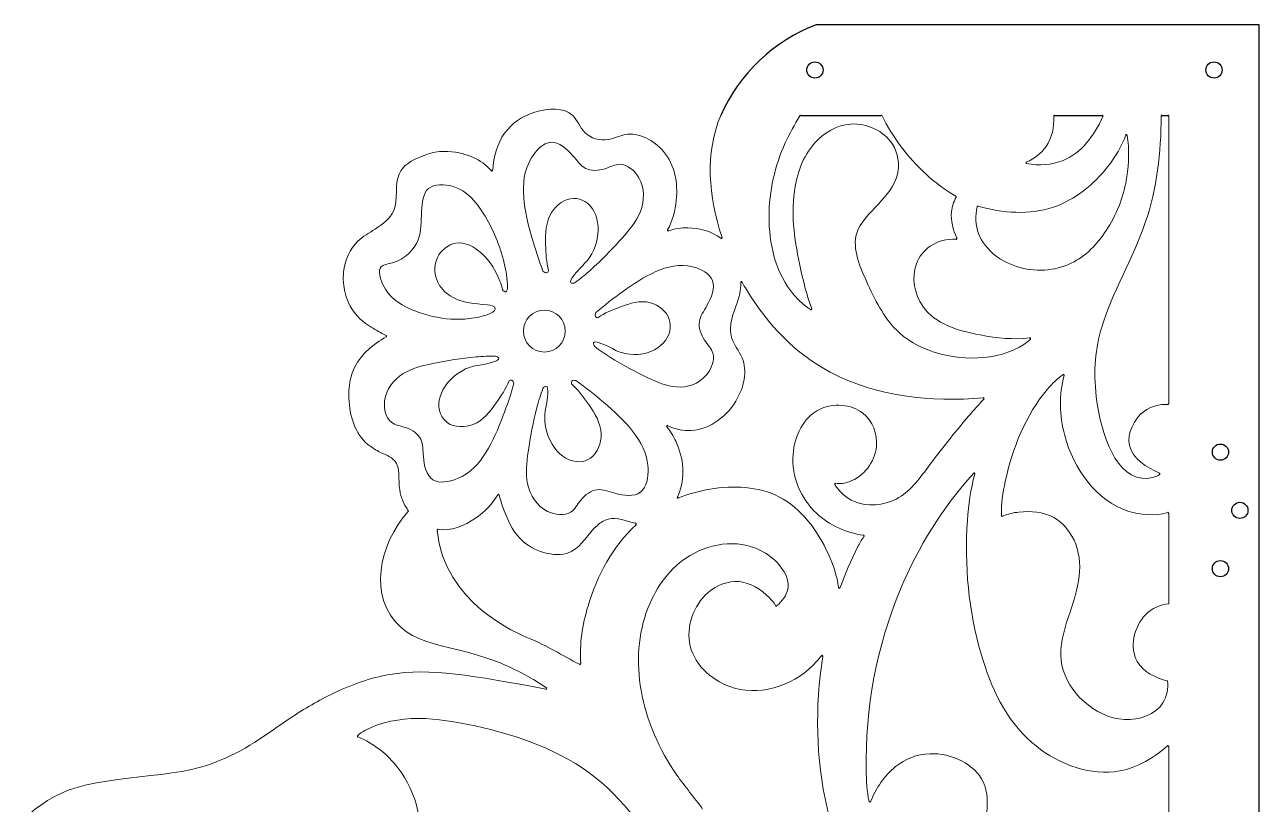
# Model space of a CAD drawing. Header units: millimetres. Extents: x -1155 to 475, y -31 to 1475.
# Drawn here: x -1061 to -679.7, y 1203.5 to 1444.2 of the extents above; entities that cross this region are included whole.
import ezdxf

# ---------------------------------------------------------------- set-up
doc = ezdxf.new("R2010")
doc.units = ezdxf.units.MM
doc.layers.add('Layer3', color=4, linetype='Continuous')

msp = doc.modelspace()

# ---------------------------------------------------------------- linework, layer by layer
for p, q in [((-679.72, 1444.23), (-816.56, 1444.23)), ((-679.72, -30.77), (-679.72, 1444.23)), ((-821.41, 1416.23), (-796.48, 1416.23)), ((-742.94, 1416.23), (-728.24, 1416.23)), ((-709.82, 1416.23), (-707.95, 1416.23))]:
    msp.add_line(p, q)
for centre, radius, start, end in [((-797.24, 1394.32), 53.52, 111.1583, 155.8318), ((-821.41, 1415.98), 0.25, 90, 149.9442), ((-796.48, 1415.98), 0.25, 26.6579, 90), ((-742.94, 1415.98), 0.25, 90, 182.6711), ((-728.24, 1415.98), 0.25, 334.8477, 90), ((-709.82, 1415.98), 0.25, 90, 180.3622), ((-707.95, 1415.98), 0.25, 0, 90), ((-720.76, 1410.01), 0.25, 8.4127, 160.3179), ((-751.53, 1401.59), 0.25, 111.8475, 258.3884), ((-916.75, 1399.38), 0.25, 222.0863, 356.9037), ((-773.58, 1391.04), 0.25, 329.4044, 59.701), ((-766.58, 1387.92), 0.25, 73.953, 165.7784), ((-862.25, 1380.77), 0.25, 151.0876, 290.5577), ((-845.88, 1378.46), 0.25, 232.2054, 18.779), ((-773.35, 1378.25), 0.25, 267.3184, 24.7549), ((-839.65, 1364.55), 0.25, 29.3302, 181.166), ((-818.2, 1356.51), 0.25, 238.9615, 20.8038), ((-949.51, 1348.03), 0.25, 298.9648, 65.4581), ((-750.6, 1347.26), 0.25, 312.7289, 96.7528), ((-740.25, 1335.91), 0.25, 345.1192, 124.0638), ((-764.99, 1328.74), 0.25, 316.6233, 95.1601), ((-707.95, 1327.22), 0.25, 268.4041, 0), ((-862.53, 1320.16), 0.25, 63.1753, 220.9845), ((-767.84, 1305.5), 0.25, 344.411, 137.961), ((-710.65, 1305.52), 0.25, 303.8329, 66.682), ((-810.62, 1302.35), 0.25, 81.55, 212.7068), ((-914.72, 1298.88), 0.25, 12.4555, 148.875), ((-859.23, 1298.3), 0.25, 154.2566, 291.9305), ((-942.77, 1294.04), 0.25, 317.6095, 35.5604), ((-759.13, 1292.68), 0.25, 181.6738, 293.936), ((-707.95, 1293.29), 0.25, 360, 103.8603), ((-872.4, 1290), 0.25, 312.8841, 78.7667), ((-933.41, 1288.05), 0.25, 82.5454, 185.605), ((-802.04, 1286.29), 0.25, 323.1298, 81.2128), ((-809.41, 1270.48), 0.25, 188.219, 340.3946), ((-828.89, 1265), 0.25, 209.4551, 308.1472), ((-889.56, 1246.93), 0.25, 242.4742, 3.8293), ((-814.78, 1249.18), 0.25, 351.0165, 143.1303), ((-900.06, 1239.26), 0.25, 259.3888, 55.9758), ((-958.03, 1224.48), 0.25, 136.8767, 248.0836), ((-707.95, 1221.28), 0.25, 360, 131.6313), ((-799.99, 1204.4), 0.25, 192.3585, 338.3254)]:
    msp.add_arc(centre, radius, start, end)
at = {"lineweight": 9}
for points in [[(-891.74, 1416.14), (-894.38, 1418.76), (-899.36, 1418.51), (-903.48, 1417.22)], [(-903.48, 1417.22), (-907.47, 1415.98), (-910.65, 1413.77), (-912.83, 1410.7)], [(-888.05, 1410.92), (-889.57, 1412.45), (-890.31, 1414.71), (-891.74, 1416.14)], [(-846.07, 1416.23), (-850.89, 1404.68), (-849.94, 1391.17), (-845.64, 1378.54)], [(-826.12, 1407.72), (-824.8, 1410.6), (-823.23, 1413.34), (-821.63, 1416.11)], [(-796.25, 1416.09), (-794.57, 1412.74), (-792.57, 1409.55), (-790.31, 1406.54)], [(-745.56, 1406.63), (-743.74, 1409.28), (-743.03, 1412.6), (-743.19, 1415.97)], [(-728.01, 1415.88), (-730.84, 1409.85), (-734.63, 1404.63), (-740.27, 1402.32)], [(-714.94, 1383.11), (-711.3, 1393.68), (-710, 1404.83), (-710.07, 1415.98)], [(-707.7, 1415.98), (-707.7, 1385.54), (-707.7, 1331.42), (-707.7, 1327.22)], [(-880.87, 1408.74), (-883.39, 1408.35), (-886.26, 1409.12), (-888.05, 1410.92)], [(-863.7, 1405.05), (-866.65, 1408.55), (-871.46, 1411.06), (-875.65, 1410.27)], [(-805.92, 1413.54), (-810.25, 1413.25), (-814.23, 1410.85), (-817.09, 1407.64)], [(-793.03, 1407.33), (-795.64, 1411.49), (-801.01, 1413.87), (-805.92, 1413.54)], [(-912.83, 1410.7), (-915.11, 1407.49), (-916.29, 1403.35), (-916.5, 1399.37)], [(-904.6, 1402.97), (-903.13, 1405.42), (-900.87, 1407.76), (-898.5, 1407.91)], [(-898.5, 1407.91), (-896.11, 1408.07), (-893.62, 1405.98), (-891.71, 1403.77)], [(-875.65, 1410.27), (-877.4, 1409.93), (-879.05, 1409.03), (-880.87, 1408.74)], [(-831.15, 1384.87), (-831.15, 1392.86), (-829.33, 1400.74), (-826.12, 1407.72)], [(-817.09, 1407.64), (-820.75, 1403.55), (-822.57, 1398.14), (-823.3, 1392.74)], [(-791.48, 1398.02), (-790.77, 1401.05), (-791.3, 1404.58), (-793.03, 1407.33)], [(-726.47, 1400.48), (-724.16, 1403.43), (-722.23, 1406.63), (-720.99, 1410.09)], [(-720.51, 1410.04), (-719.89, 1405.84), (-719.94, 1401.5), (-720.61, 1397.28)], [(-945.41, 1398.12), (-944.29, 1400.72), (-941.5, 1402.48), (-938.34, 1403.55)], [(-922.53, 1403.26), (-923.32, 1403.62), (-931.03, 1407.05), (-938.34, 1403.55)], [(-916.94, 1399.21), (-918.48, 1400.92), (-920.45, 1402.31), (-922.53, 1403.26)], [(-891.71, 1403.77), (-890.39, 1402.24), (-889.35, 1400.64), (-887.8, 1399.86)], [(-859.78, 1390.05), (-859.28, 1395.33), (-860.18, 1400.89), (-863.7, 1405.05)], [(-790.31, 1406.54), (-785.71, 1400.43), (-780, 1395.08), (-773.45, 1391.26)], [(-751.62, 1401.83), (-749.22, 1402.79), (-747.03, 1404.49), (-745.56, 1406.63)], [(-906.9, 1390.88), (-907.23, 1394.97), (-906.9, 1399.11), (-904.6, 1402.97)], [(-887.8, 1399.86), (-886.13, 1399.01), (-883.85, 1399.11), (-881.82, 1399.74)], [(-881.82, 1399.74), (-880.15, 1400.27), (-878.63, 1401.15), (-877.1, 1401.13)], [(-877.1, 1401.13), (-874.89, 1401.09), (-872.64, 1399.19), (-871.35, 1396.98)], [(-740.27, 1402.32), (-743.72, 1400.91), (-747.85, 1400.58), (-751.58, 1401.35)], [(-743.33, 1387.88), (-736.66, 1390.1), (-730.87, 1394.85), (-726.47, 1400.48)], [(-947.06, 1386.83), (-945.62, 1390.24), (-946.83, 1394.85), (-945.41, 1398.12)], [(-871.35, 1396.98), (-869.43, 1393.72), (-869.61, 1389.81), (-870.89, 1386.51)], [(-797.38, 1388.85), (-794.73, 1391.65), (-792.29, 1394.51), (-791.48, 1398.02)], [(-720.61, 1397.28), (-721.5, 1391.71), (-723.46, 1386.34), (-726.47, 1381.49)], [(-938.45, 1386.63), (-938.32, 1389.29), (-938, 1392.15), (-936.34, 1393.6)], [(-936.34, 1393.6), (-934.6, 1395.12), (-931.37, 1395.07), (-928.72, 1394.26)], [(-928.72, 1394.26), (-924.4, 1392.93), (-921.64, 1389.56), (-919.39, 1385.98)], [(-823.3, 1392.74), (-824.4, 1384.76), (-823.13, 1376.79), (-821.44, 1368.98)], [(-904.37, 1378.46), (-905.53, 1382.54), (-906.56, 1386.68), (-906.9, 1390.88)], [(-891.48, 1390.6), (-894.21, 1390.55), (-896.84, 1388.58), (-898.32, 1386.21)], [(-888.04, 1389.66), (-889.06, 1390.27), (-890.28, 1390.62), (-891.48, 1390.6)], [(-883.96, 1381.94), (-884.17, 1385.08), (-885.53, 1388.16), (-888.04, 1389.66)], [(-862.47, 1380.89), (-860.93, 1383.66), (-860.09, 1386.8), (-859.78, 1390.05)], [(-804.05, 1379.85), (-803.02, 1383.15), (-800.1, 1385.97), (-797.38, 1388.85)], [(-773.36, 1390.91), (-774.15, 1389.58), (-774.64, 1388.04), (-774.79, 1386.48)], [(-766.51, 1388.16), (-759.08, 1386.02), (-750.67, 1385.42), (-743.33, 1387.88)], [(-952.81, 1381.08), (-950.43, 1382.58), (-948.08, 1384.4), (-947.06, 1386.83)], [(-939.5, 1377.83), (-938.48, 1380.49), (-938.6, 1383.4), (-938.45, 1386.63)], [(-919.39, 1385.98), (-916.37, 1381.19), (-914.25, 1376.02), (-912.94, 1370.6)], [(-898.32, 1386.21), (-900.14, 1383.29), (-900.21, 1379.77), (-900.14, 1376.36)], [(-870.89, 1386.51), (-872.1, 1383.39), (-874.3, 1380.83), (-876.53, 1378.34)], [(-824.55, 1362.15), (-829.28, 1368.57), (-831.15, 1376.78), (-831.15, 1384.87)], [(-774.79, 1386.48), (-775.07, 1383.71), (-774.29, 1380.88), (-773.13, 1378.36)], [(-766.4, 1379.71), (-767.37, 1382.32), (-767.5, 1385.3), (-766.83, 1387.98)], [(-958.14, 1377.38), (-956.6, 1378.88), (-954.7, 1379.88), (-952.81, 1381.08)], [(-887.35, 1371.34), (-885.29, 1373.86), (-883.69, 1377.95), (-883.96, 1381.94)], [(-856.22, 1381.5), (-858.27, 1381.52), (-860.29, 1381.23), (-862.16, 1380.53)], [(-846.03, 1378.26), (-848.83, 1380.43), (-852.58, 1381.46), (-856.22, 1381.5)], [(-726.47, 1381.49), (-729.12, 1377.22), (-732.59, 1373.35), (-736.94, 1371.01)], [(-728.37, 1350.82), (-725.19, 1361.49), (-718.77, 1371.98), (-714.94, 1383.11)], [(-962.61, 1367.76), (-962.09, 1371.48), (-960.55, 1375.04), (-958.14, 1377.38)], [(-947.39, 1370.73), (-943.56, 1371.8), (-940.72, 1374.64), (-939.5, 1377.83)], [(-927.88, 1376.75), (-930.24, 1376.37), (-932.49, 1374.57), (-933.58, 1372.29)], [(-919.88, 1373.61), (-922.12, 1375.62), (-925.08, 1377.19), (-927.88, 1376.75)], [(-900.97, 1368.16), (-902.3, 1371.52), (-903.38, 1374.97), (-904.37, 1378.46)], [(-876.53, 1378.34), (-879.65, 1374.86), (-882.84, 1371.52), (-886.31, 1368.45)], [(-800.58, 1364), (-803.05, 1369.3), (-805.54, 1375.07), (-804.05, 1379.85)], [(-773.36, 1378), (-776.13, 1378.13), (-779.07, 1377.43), (-781.37, 1375.8)], [(-753.63, 1369.24), (-759.23, 1370.78), (-764.48, 1374.5), (-766.4, 1379.71)], [(-914.27, 1365.03), (-915.54, 1368.22), (-917.2, 1371.22), (-919.88, 1373.61)], [(-900.14, 1376.36), (-900.08, 1373.59), (-899.93, 1370.9), (-899.26, 1368.27)], [(-781.37, 1375.8), (-783.26, 1374.5), (-784.8, 1372.58), (-785.63, 1370.39)], [(-950.41, 1364.02), (-951.31, 1365.94), (-951.93, 1368.31), (-950.94, 1369.41)], [(-950.94, 1369.41), (-950.24, 1370.19), (-948.75, 1370.35), (-947.39, 1370.73)], [(-933.58, 1372.29), (-934.88, 1369.58), (-934.54, 1366.2), (-932.92, 1363.71)], [(-912.94, 1370.6), (-912.36, 1368.18), (-911.94, 1365.71), (-911.89, 1363.23)], [(-891.42, 1366.77), (-889.75, 1369.05), (-888.48, 1369.96), (-887.35, 1371.34)], [(-866.11, 1367.96), (-862.58, 1369.53), (-858.8, 1370.49), (-854.73, 1369.48)], [(-854.73, 1369.48), (-852.12, 1368.84), (-849.4, 1367.4), (-848.59, 1365.2)], [(-821.44, 1368.98), (-820.53, 1364.77), (-819.49, 1360.6), (-817.97, 1356.6)], [(-785.63, 1370.39), (-787.23, 1366.17), (-786.2, 1360.95), (-783.66, 1357.27)], [(-736.94, 1371.01), (-741.87, 1368.37), (-747.93, 1367.68), (-753.63, 1369.24)], [(-953.98, 1350.85), (-955.01, 1351.51), (-963.43, 1355.78), (-962.61, 1367.76)], [(-899.83, 1367.58), (-900.2, 1367.46), (-900.67, 1367.85), (-900.97, 1368.16)], [(-899.26, 1368.27), (-899.36, 1367.99), (-899.57, 1367.66), (-899.83, 1367.58)], [(-892.3, 1364.45), (-892.84, 1364.7), (-892.1, 1365.84), (-891.42, 1366.77)], [(-886.31, 1368.45), (-887.85, 1367.07), (-889.46, 1365.75), (-891.14, 1364.54)], [(-876.41, 1361.74), (-873.12, 1364.09), (-869.75, 1366.35), (-866.11, 1367.96)], [(-848.59, 1365.2), (-847.77, 1362.97), (-848.91, 1359.96), (-850.32, 1357.47)], [(-941.87, 1356.4), (-945.36, 1357.94), (-948.51, 1359.97), (-950.41, 1364.02)], [(-932.92, 1363.71), (-931.73, 1361.87), (-929.85, 1360.52), (-928.05, 1359.66)], [(-913.44, 1362.3), (-913.59, 1363.24), (-913.91, 1364.14), (-914.27, 1365.03)], [(-912.45, 1361.73), (-912.74, 1361.67), (-913.18, 1362.02), (-913.44, 1362.3)], [(-911.89, 1363.23), (-911.92, 1362.7), (-912.04, 1361.81), (-912.45, 1361.73)], [(-891.14, 1364.54), (-891.5, 1364.41), (-892.04, 1364.33), (-892.3, 1364.45)], [(-884.59, 1355.34), (-881.98, 1357.64), (-879.23, 1359.72), (-876.41, 1361.74)], [(-840.18, 1361.16), (-839.96, 1362.26), (-839.87, 1363.4), (-839.9, 1364.54)], [(-839.43, 1364.67), (-839, 1363.9), (-838.55, 1363.15), (-838.1, 1362.4)], [(-838.1, 1362.4), (-831.53, 1351.49), (-822.84, 1342.58), (-812.22, 1336.9)], [(-818.33, 1356.29), (-820.77, 1357.76), (-822.84, 1359.84), (-824.55, 1362.15)], [(-790.92, 1349.12), (-795.2, 1352.97), (-797.88, 1358.2), (-800.58, 1364)], [(-928.05, 1359.66), (-925.18, 1358.3), (-922.51, 1358.2), (-918.14, 1357.68)], [(-918.14, 1357.68), (-917.01, 1357.55), (-915.76, 1357.38), (-915.75, 1356.61)], [(-867.8, 1358.36), (-870.91, 1359.2), (-874.06, 1358.18), (-877.06, 1357.07)], [(-861.95, 1353.2), (-862.77, 1355.79), (-865.28, 1357.68), (-867.8, 1358.36)], [(-842.78, 1352.73), (-842.18, 1355.67), (-840.75, 1358.31), (-840.18, 1361.16)], [(-919.39, 1354.3), (-926.77, 1352.25), (-934.98, 1353.36), (-941.87, 1356.4)], [(-916.1, 1355.74), (-917.06, 1355.03), (-918.21, 1354.62), (-919.39, 1354.3)], [(-915.75, 1356.61), (-915.75, 1356.33), (-915.9, 1355.98), (-916.1, 1355.74)], [(-884.77, 1354.07), (-884.98, 1354.39), (-884.77, 1354.96), (-884.59, 1355.34)], [(-883.99, 1353.75), (-884.27, 1353.76), (-884.62, 1353.85), (-884.77, 1354.07)], [(-877.06, 1357.07), (-879.5, 1356.16), (-881.85, 1355.19), (-883.99, 1353.75)], [(-850.32, 1357.47), (-851.3, 1355.73), (-852.42, 1354.26), (-852.67, 1352.54)], [(-783.66, 1357.27), (-779.88, 1351.78), (-772.73, 1349.7), (-765.96, 1348.42)], [(-949.41, 1348.26), (-951, 1348.99), (-952.49, 1349.9), (-953.98, 1350.85)], [(-861.79, 1349.63), (-861.54, 1350.8), (-861.58, 1352.07), (-861.95, 1353.2)], [(-852.67, 1352.54), (-852.94, 1350.69), (-852.21, 1348.55), (-851.06, 1346.81)], [(-842.72, 1347.59), (-843.2, 1349.22), (-843.13, 1351.02), (-842.78, 1352.73)], [(-730.07, 1329.31), (-731.06, 1337.59), (-730.33, 1344.24), (-728.37, 1350.82)], [(-959.05, 1338.6), (-957.06, 1342.52), (-953.3, 1345.65), (-949.39, 1347.81)], [(-885.4, 1345.95), (-885.33, 1346.54), (-884.1, 1346.19), (-883.08, 1345.82)], [(-867.47, 1343.38), (-864.75, 1344.55), (-862.41, 1346.78), (-861.79, 1349.63)], [(-851.06, 1346.81), (-850.12, 1345.38), (-848.9, 1344.21), (-848.48, 1342.75)], [(-839.47, 1341.35), (-840.38, 1343.49), (-842.06, 1345.37), (-842.72, 1347.59)], [(-762.92, 1341.68), (-772.71, 1340.23), (-783.94, 1342.83), (-790.92, 1349.12)], [(-765.96, 1348.42), (-760.71, 1347.42), (-755.69, 1346.91), (-750.63, 1347.5)], [(-750.43, 1347.07), (-751.45, 1346.13), (-752.61, 1345.33), (-753.83, 1344.65)], [(-884.98, 1344.87), (-885.2, 1345.18), (-885.43, 1345.67), (-885.4, 1345.95)], [(-880.13, 1341.47), (-881.79, 1342.52), (-883.42, 1343.64), (-884.98, 1344.87)], [(-883.08, 1345.82), (-880.58, 1344.93), (-879.41, 1344), (-877.85, 1343.35)], [(-877.85, 1343.35), (-875.03, 1342.17), (-870.95, 1341.9), (-867.47, 1343.38)], [(-848.48, 1342.75), (-847.88, 1340.63), (-848.93, 1337.91), (-850.51, 1336)], [(-753.83, 1344.65), (-756.61, 1343.09), (-759.68, 1342.16), (-762.92, 1341.68)], [(-960.91, 1328.87), (-961.02, 1332.33), (-960.52, 1335.68), (-959.05, 1338.6)], [(-944.16, 1336.46), (-941.4, 1338.2), (-938.2, 1338.92), (-935.01, 1339.57)], [(-935.01, 1339.57), (-930.54, 1340.48), (-926.12, 1341.23), (-921.63, 1341.62)], [(-922.5, 1338.75), (-925.56, 1337.98), (-929.18, 1335.72), (-931.3, 1332.44)], [(-916.65, 1339.96), (-919.29, 1339.16), (-920.81, 1339.18), (-922.5, 1338.75)], [(-921.63, 1341.62), (-919.62, 1341.8), (-917.6, 1341.9), (-915.58, 1341.87)], [(-914.62, 1341.27), (-914.34, 1340.75), (-915.59, 1340.29), (-916.65, 1339.96)], [(-915.58, 1341.87), (-915.22, 1341.76), (-914.75, 1341.51), (-914.62, 1341.27)], [(-868.54, 1335.2), (-872.53, 1337.11), (-876.4, 1339.12), (-880.13, 1341.47)], [(-841.42, 1327.96), (-838.86, 1332.13), (-837.73, 1337.23), (-839.47, 1341.35)], [(-949.88, 1328.02), (-949.48, 1331.68), (-947.07, 1334.63), (-944.16, 1336.46)], [(-859.68, 1332.35), (-862.79, 1332.54), (-865.7, 1333.84), (-868.54, 1335.2)], [(-850.51, 1336), (-852.86, 1333.18), (-856.38, 1332.14), (-859.68, 1332.35)], [(-812.22, 1336.9), (-798.24, 1329.43), (-780.93, 1327.56), (-765.01, 1328.99)], [(-745.14, 1331.64), (-743.72, 1333.32), (-742.18, 1334.9), (-740.39, 1336.11)], [(-740.01, 1335.84), (-741.58, 1329.91), (-741.48, 1323.6), (-739.83, 1317.41)], [(-931.3, 1332.44), (-932.95, 1329.87), (-933.68, 1326.68), (-932.59, 1324.05)], [(-915.42, 1327.41), (-913.85, 1329.6), (-912.41, 1331.8), (-911.4, 1334.24)], [(-910, 1333.34), (-910.91, 1329.94), (-912.08, 1326.62), (-913.33, 1323.31)], [(-911.4, 1334.24), (-911.16, 1334.4), (-910.81, 1334.53), (-910.56, 1334.45)], [(-910.56, 1334.45), (-910.2, 1334.33), (-910.06, 1333.75), (-910, 1333.34)], [(-902.83, 1325.98), (-902.3, 1327.99), (-901.69, 1329.97), (-900.96, 1331.91)], [(-900.96, 1331.91), (-900.73, 1332.22), (-900.32, 1332.59), (-900.04, 1332.63)], [(-900.04, 1332.63), (-899.45, 1332.72), (-899.44, 1331.36), (-899.49, 1330.21)], [(-892.13, 1333.29), (-892.2, 1333.58), (-892.21, 1333.96), (-892.04, 1334.18)], [(-886.93, 1327.03), (-888.51, 1329.3), (-890.12, 1331.46), (-892.13, 1333.29)], [(-892.04, 1334.18), (-891.8, 1334.48), (-891.18, 1334.42), (-890.77, 1334.33)], [(-890.77, 1334.33), (-887.8, 1332.26), (-885, 1329.98), (-882.24, 1327.62)], [(-758.17, 1303.17), (-755.94, 1313.48), (-751.96, 1323.61), (-745.14, 1331.64)], [(-955.04, 1314.57), (-959.03, 1317.86), (-960.72, 1323.48), (-960.91, 1328.87)], [(-947.79, 1321.44), (-949.5, 1322.75), (-950.15, 1325.55), (-949.88, 1328.02)], [(-922.55, 1320.77), (-919.44, 1321.99), (-917.34, 1324.7), (-915.42, 1327.41)], [(-899.49, 1330.21), (-899.63, 1327.39), (-900.19, 1325.93), (-900.36, 1324.14)], [(-883, 1317.82), (-883.1, 1321.26), (-884.98, 1324.23), (-886.93, 1327.03)], [(-882.24, 1327.62), (-879.02, 1324.86), (-875.87, 1321.98), (-873.27, 1318.66)], [(-856.24, 1318.86), (-850.37, 1318.78), (-844.71, 1322.6), (-841.42, 1327.96)], [(-802.16, 1324.28), (-805.76, 1327.11), (-811.39, 1327.44), (-815.52, 1325.43)], [(-764.81, 1328.57), (-766.42, 1326.87), (-767.98, 1325.1), (-769.51, 1323.33)], [(-707.96, 1326.97), (-710.57, 1327.04), (-713.12, 1326.43), (-715.22, 1324.89)], [(-932.59, 1324.05), (-932.14, 1322.97), (-931.39, 1321.99), (-930.44, 1321.31)], [(-913.33, 1323.31), (-914.79, 1319.46), (-916.39, 1315.62), (-918.57, 1312.14)], [(-905.52, 1312.33), (-904.84, 1316.97), (-904.02, 1321.51), (-902.83, 1325.98)], [(-900.36, 1324.14), (-900.68, 1320.91), (-899.76, 1316.62), (-897.33, 1313.44)], [(-815.52, 1325.43), (-820.5, 1323), (-823.3, 1317.19), (-823.73, 1311.49)], [(-797.96, 1313.97), (-797.57, 1317.86), (-799.17, 1321.93), (-802.16, 1324.28)], [(-769.51, 1323.33), (-773.89, 1318.22), (-777.99, 1312.97), (-782.11, 1307.48)], [(-715.22, 1324.89), (-718.45, 1322.51), (-720.63, 1317.92), (-719.8, 1314.27)], [(-943.3, 1319.78), (-944.91, 1320.35), (-946.6, 1320.54), (-947.79, 1321.44)], [(-938.7, 1316.22), (-939.51, 1317.85), (-941.34, 1319.1), (-943.3, 1319.78)], [(-930.44, 1321.31), (-928.28, 1319.77), (-925.08, 1319.78), (-922.55, 1320.77)], [(-859.93, 1315.57), (-860.68, 1317.17), (-861.59, 1318.69), (-862.72, 1319.99)], [(-862.42, 1320.38), (-860.52, 1319.42), (-858.37, 1318.88), (-856.24, 1318.86)], [(-937.91, 1310.89), (-938.05, 1312.86), (-937.94, 1314.71), (-938.7, 1316.22)], [(-886.28, 1310.38), (-884.03, 1311.93), (-882.93, 1315.03), (-883, 1317.82)], [(-873.27, 1318.66), (-870.74, 1315.44), (-868.73, 1311.8), (-868.51, 1307.32)], [(-859.25, 1298.86), (-856.8, 1304.33), (-857.52, 1310.39), (-859.93, 1315.57)], [(-739.83, 1317.41), (-737.09, 1307.14), (-730.09, 1297.19), (-720.28, 1294)], [(-951.79, 1312.47), (-952.96, 1313.1), (-953.97, 1313.85), (-955.04, 1314.57)], [(-946.74, 1309.53), (-947.87, 1310.85), (-950.02, 1311.52), (-951.79, 1312.47)], [(-918.57, 1312.14), (-920.68, 1308.76), (-923.35, 1305.71), (-927.38, 1304.04)], [(-905.7, 1302.41), (-906.42, 1305.68), (-906, 1309.03), (-905.52, 1312.33)], [(-897.33, 1313.44), (-895.42, 1310.94), (-892.59, 1309.12), (-889.67, 1309.26)], [(-806.36, 1303.09), (-801.91, 1304.66), (-798.43, 1309.17), (-797.96, 1313.97)], [(-719.8, 1314.27), (-718.9, 1310.3), (-714.46, 1307.44), (-710.55, 1305.75)], [(-945.2, 1300.55), (-945.7, 1303.88), (-944.98, 1307.48), (-946.74, 1309.53)], [(-935.01, 1303.72), (-936.97, 1304.99), (-937.71, 1308.06), (-937.91, 1310.89)], [(-889.67, 1309.26), (-888.47, 1309.32), (-887.27, 1309.7), (-886.28, 1310.38)], [(-823.73, 1311.49), (-824.25, 1304.61), (-821.32, 1297.9), (-816.48, 1293.35)], [(-868.51, 1307.32), (-868.38, 1304.46), (-868.98, 1301.26), (-870.86, 1299.82)], [(-782.11, 1307.48), (-784.91, 1303.74), (-787.73, 1299.89), (-791.85, 1297.74)], [(-790.54, 1269.91), (-785.05, 1282.99), (-777.46, 1295.2), (-768.03, 1305.66)], [(-767.6, 1305.43), (-768.89, 1300.8), (-769.51, 1295.98), (-769.85, 1291.16)], [(-942.57, 1294.18), (-943.9, 1296.05), (-944.84, 1298.23), (-945.2, 1300.55)], [(-927.38, 1304.04), (-929.95, 1302.97), (-933.08, 1302.46), (-935.01, 1303.72)], [(-899.54, 1293.94), (-902.93, 1295.6), (-904.95, 1298.96), (-905.7, 1302.41)], [(-884.23, 1300.63), (-886.1, 1300.41), (-887.93, 1299.07), (-889.28, 1297.42)], [(-878.81, 1299.53), (-880.76, 1300.08), (-882.51, 1300.83), (-884.23, 1300.63)], [(-849.45, 1300.8), (-852.8, 1300.23), (-856.05, 1299.31), (-859.13, 1298.07)], [(-828.08, 1298.43), (-834.38, 1301.66), (-842.15, 1302.04), (-849.45, 1300.8)], [(-804.83, 1296.98), (-807.3, 1298.05), (-809.39, 1299.98), (-810.83, 1302.22)], [(-810.59, 1302.6), (-809.19, 1302.39), (-807.73, 1302.6), (-806.36, 1303.09)], [(-759.38, 1292.67), (-759.48, 1296.19), (-758.93, 1299.69), (-758.17, 1303.17)], [(-914.94, 1299.01), (-916.64, 1296.19), (-918.96, 1293.79), (-921.77, 1291.85)], [(-912.65, 1293.39), (-913.38, 1295.21), (-914.06, 1297.04), (-914.48, 1298.93)], [(-889.28, 1297.42), (-890.39, 1296.06), (-891.16, 1294.49), (-892.45, 1293.66)], [(-870.86, 1299.82), (-872.77, 1298.37), (-876, 1298.74), (-878.81, 1299.53)], [(-859.45, 1298.41), (-859.38, 1298.56), (-859.31, 1298.71), (-859.25, 1298.86)], [(-812.81, 1280.73), (-816.11, 1288.03), (-821.22, 1294.91), (-828.08, 1298.43)], [(-791.85, 1297.74), (-795.74, 1295.71), (-800.79, 1295.21), (-804.83, 1296.98)], [(-944.87, 1258.13), (-955.04, 1267.21), (-951.75, 1283.83), (-942.58, 1293.87)], [(-907.17, 1284.69), (-909.87, 1287.06), (-911.35, 1290.2), (-912.65, 1293.39)], [(-892.45, 1293.66), (-894.31, 1292.46), (-897.24, 1292.81), (-899.54, 1293.94)], [(-816.48, 1293.35), (-812.52, 1289.63), (-807.28, 1287.35), (-802.01, 1286.54)], [(-753.98, 1293.71), (-755.74, 1293.52), (-757.45, 1293.15), (-759.03, 1292.45)], [(-743.22, 1292.01), (-746.39, 1293.78), (-750.29, 1294.12), (-753.98, 1293.71)], [(-720.28, 1294), (-716.4, 1292.73), (-712.08, 1292.53), (-708.01, 1293.54)], [(-707.7, 1293.29), (-707.7, 1290.17), (-707.7, 1265.41), (-707.7, 1265.41)], [(-921.77, 1291.85), (-925.21, 1289.47), (-929.4, 1287.78), (-933.38, 1288.3)], [(-884.16, 1289.61), (-887.08, 1287.02), (-888.9, 1283.25), (-892.02, 1281.61)], [(-887.05, 1264.7), (-884.24, 1274.16), (-879.31, 1283.24), (-872.23, 1289.82)], [(-880.8, 1291.57), (-882, 1291.26), (-883.15, 1290.5), (-884.16, 1289.61)], [(-872.35, 1290.25), (-875.22, 1290.82), (-878.15, 1292.26), (-880.8, 1291.57)], [(-769.85, 1291.16), (-770.84, 1277.27), (-769.56, 1263.31), (-765.6, 1249.79)], [(-736.42, 1283.79), (-737.7, 1287.17), (-740.11, 1290.28), (-743.22, 1292.01)], [(-933.66, 1288.03), (-931.47, 1265.66), (-909.06, 1256.3), (-904.95, 1254.59)], [(-855.52, 1280.31), (-848.66, 1284.41), (-839.57, 1285.58), (-832.22, 1280.98)], [(-801.84, 1286.14), (-802.6, 1285.13), (-803.21, 1284.01), (-803.79, 1282.88)], [(-892.02, 1281.61), (-896.33, 1279.34), (-903.12, 1281.14), (-907.17, 1284.69)], [(-803.79, 1282.88), (-805.86, 1278.84), (-807.65, 1274.67), (-809.17, 1270.4)], [(-735.56, 1272.46), (-734.94, 1276.3), (-735.04, 1280.2), (-736.42, 1283.79)], [(-868.49, 1264.19), (-865.93, 1270.71), (-861.6, 1276.67), (-855.52, 1280.31)], [(-832.22, 1280.98), (-828.11, 1278.41), (-824.54, 1274.04), (-825.38, 1269.89)], [(-809.66, 1270.45), (-810.16, 1273.96), (-811.29, 1277.39), (-812.81, 1280.73)], [(-840.51, 1272.24), (-843.8, 1272.51), (-847.24, 1271.16), (-849.92, 1268.88)], [(-830.98, 1267.2), (-833.6, 1269.78), (-836.96, 1271.96), (-840.51, 1272.24)], [(-825.38, 1269.89), (-825.78, 1267.96), (-827.12, 1266.07), (-828.73, 1264.81)], [(-801.15, 1213.96), (-801.47, 1233.07), (-797.93, 1252.27), (-790.54, 1269.91)], [(-740.67, 1246.39), (-742.44, 1254.89), (-737.02, 1263.49), (-735.56, 1272.46)], [(-849.92, 1268.88), (-854.58, 1264.9), (-856.87, 1258.08), (-855.48, 1252.33)], [(-829.1, 1264.88), (-829.59, 1265.74), (-830.26, 1266.49), (-830.98, 1267.2)], [(-889.31, 1246.94), (-889.71, 1252.89), (-888.78, 1258.87), (-887.05, 1264.7)], [(-870.66, 1238.67), (-872.13, 1247.19), (-871.66, 1256.12), (-868.49, 1264.19)], [(-707.7, 1265.41), (-710.27, 1265.26), (-712.92, 1263.99), (-714.88, 1261.98)], [(-714.88, 1261.98), (-718.57, 1258.18), (-719.85, 1251.75), (-717.43, 1247.52)], [(-899.92, 1239.47), (-921.26, 1253.87), (-936.12, 1249.98), (-944.87, 1258.13)], [(-904.95, 1254.59), (-900.47, 1252.73), (-894.7, 1249.32), (-889.67, 1246.7)], [(-855.48, 1252.33), (-853.97, 1246.11), (-848.16, 1241.13), (-841.78, 1239.34)], [(-841.78, 1239.34), (-832.74, 1236.81), (-822.56, 1240.68), (-816.37, 1247.62)], [(-816.37, 1247.62), (-815.88, 1248.17), (-815.42, 1248.74), (-814.98, 1249.33)], [(-814.53, 1249.14), (-814.84, 1247.15), (-815.11, 1245.16), (-815.34, 1243.17)], [(-765.6, 1249.79), (-762.62, 1239.6), (-758.12, 1229.67), (-750.02, 1222.59)], [(-717.43, 1247.52), (-715.61, 1244.34), (-711.68, 1242.41), (-708.08, 1241.57)], [(-965.54, 1237.81), (-960.08, 1240.42), (-954.3, 1242.5), (-948.35, 1243.54)], [(-948.35, 1243.54), (-935.89, 1245.7), (-922.68, 1243.25), (-900.11, 1239.02)], [(-815.34, 1243.17), (-817.07, 1227.64), (-816.1, 1211.93), (-811.77, 1196.64)], [(-721.4, 1229.67), (-730.64, 1230.18), (-738.96, 1238.23), (-740.67, 1246.39)], [(-708.08, 1241.57), (-707.8, 1239.28), (-708.27, 1236.74), (-709.5, 1234.77)], [(-979, 1230.07), (-974.67, 1232.95), (-970.22, 1235.57), (-965.54, 1237.81)], [(-859.6, 1212.51), (-865.03, 1220.28), (-869.04, 1229.22), (-870.66, 1238.67)], [(-921.86, 1227.65), (-933.52, 1230.23), (-945.79, 1231.7), (-956, 1226.21)], [(-709.5, 1234.77), (-711.78, 1231.11), (-716.71, 1229.42), (-721.4, 1229.67)], [(-1001.92, 1216.61), (-993.51, 1219.5), (-986.42, 1225.15), (-979, 1230.07)], [(-956, 1226.21), (-956.8, 1225.78), (-957.6, 1225.3), (-958.21, 1224.65)], [(-958.12, 1224.25), (-953.31, 1222.31), (-949.01, 1218.97), (-945.78, 1214.77)], [(-884.82, 1211.76), (-895.22, 1219.99), (-908.11, 1224.59), (-921.86, 1227.65)], [(-750.02, 1222.59), (-743.02, 1216.48), (-733.35, 1212.5), (-724.51, 1213.52)], [(-724.51, 1213.52), (-718.53, 1214.21), (-712.92, 1217.2), (-708.12, 1221.47)], [(-707.7, 1221.28), (-707.7, 1217.72), (-707.7, 1198.39), (-707.7, 1195.24)], [(-1050.08, 1206.74), (-1037.51, 1212.85), (-1013.26, 1211.19), (-1001.92, 1216.61)], [(-781.45, 1219.09), (-785.42, 1218.96), (-789.06, 1217.45), (-792.04, 1215.09)], [(-764.97, 1210.38), (-767.5, 1215.82), (-774.92, 1219.32), (-781.45, 1219.09)], [(-945.78, 1214.77), (-939.76, 1206.95), (-937.44, 1196.17), (-939.24, 1186.56)], [(-800.24, 1204.35), (-800.93, 1207.48), (-801.09, 1210.72), (-801.15, 1213.96)], [(-792.04, 1215.09), (-795.53, 1212.34), (-798.12, 1208.43), (-799.76, 1204.31)], [(-861.39, 1178.95), (-866.51, 1191.67), (-874.42, 1203.52), (-884.82, 1211.76)], [(-851.66, 1201.99), (-854.25, 1205.54), (-857.08, 1208.9), (-859.6, 1212.51)], [(-763.96, 1199.59), (-763.66, 1203.4), (-763.49, 1207.22), (-764.97, 1210.38)], [(-1061.04, 1198.92), (-1057.85, 1202.53), (-1052.96, 1205.31), (-1050.08, 1206.74)]]:
    msp.add_open_spline(points, degree=3, dxfattribs=at)
for points, knots in [([(-907.02, 1349.59), (-907.02, 1353.16), (-904.12, 1356.06), (-900.54, 1356.06), (-900.54, 1356.06), (-896.97, 1356.06), (-894.07, 1353.16), (-894.07, 1349.59), (-894.07, 1349.59), (-894.07, 1346.02), (-896.97, 1343.12), (-900.54, 1343.12), (-900.54, 1343.12), (-904.12, 1343.12), (-907.02, 1346.02), (-907.02, 1349.59)], [0, 0, 0, 0, 0.2, 0.2, 0.2, 0.2, 0.4, 0.4, 0.4, 0.4, 0.6, 0.6, 0.6, 0.6, 1, 1, 1, 1]), ([(-710.51, 1305.31), (-711.6, 1304.59), (-712.97, 1304.23), (-714.25, 1304.13), (-714.25, 1304.13), (-724.03, 1303.4), (-728.69, 1317.91), (-730.07, 1329.31)], [0.2586161, 0.2586161, 0.2586161, 0.2586161, 0.3333333, 0.3333333, 0.3333333, 0.3333333, 0.4166667, 0.4166667, 0.4166667, 0.4166667])]:
    msp.add_open_spline(points, degree=3, knots=knots, dxfattribs=at)
at = {"layer": 'Layer3'}
for centre in [(-816.97, 1430.23), (-693.71, 1430.23), (-691.72, 1312.23), (-685.72, 1294.23), (-691.72, 1276.23)]:
    msp.add_circle(centre, 2.5, dxfattribs=at)

doc.saveas('drawing.dxf')
